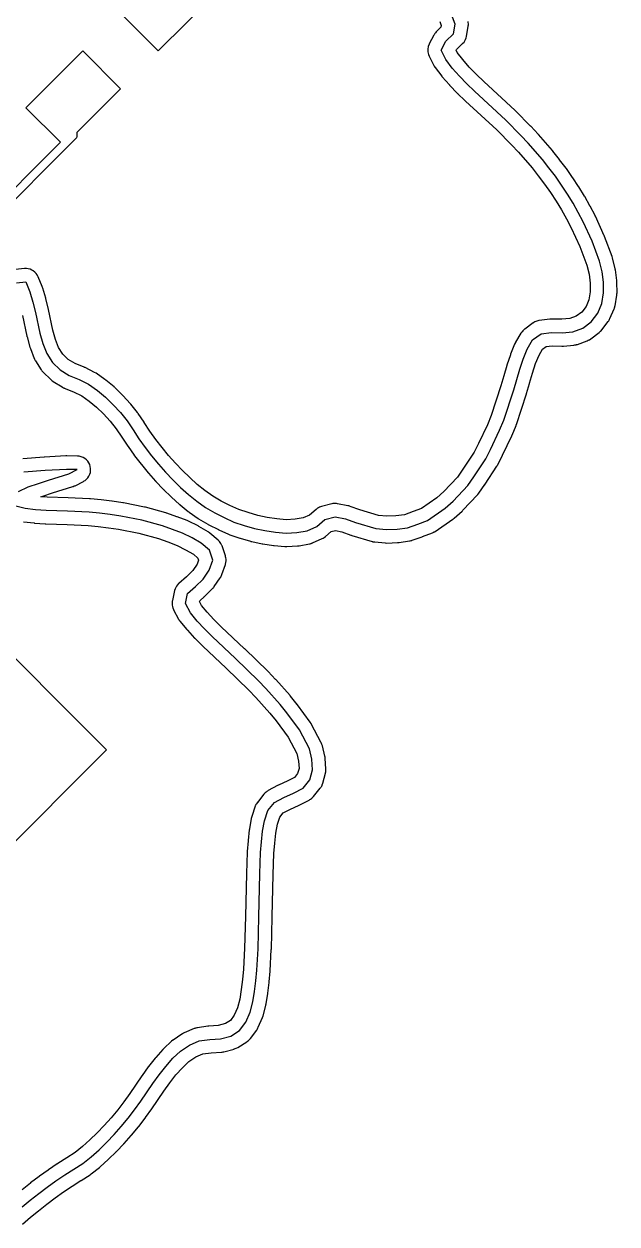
# Model space of a CAD drawing. Header units: millimetres. Extents: x -0.2 to 50.1, y -0.2 to 50.2.
# Drawn here: x 39.02 to 50.11, y 7.04 to 29.47 of the extents above; entities that cross this region are included whole.
import ezdxf

# ---------------------------------------------------------------- set-up
doc = ezdxf.new("R2010")
doc.units = ezdxf.units.MM

msp = doc.modelspace()

# ---------------------------------------------------------------- linework, layer by layer
at = {"layer": '16_copper'}
msp.add_lwpolyline([(40.82, 29.677), (41.527, 28.97), (42.588, 30.031)], dxfattribs=at)
for points in [[(46.793, 29.519), (46.819, 29.447), (46.813, 29.412), (46.729, 29.331), (46.726, 29.328), (46.723, 29.325, 0.039559), (46.698, 29.295), (46.685, 29.274), (46.681, 29.268), (46.681, 29.267), (46.68, 29.266), (46.594, 29.101), (46.594, 29.099), (46.592, 29.097, 0.200307), (46.58, 28.904), (46.593, 28.873), (46.683, 28.696), (46.686, 28.691), (46.688, 28.687), (46.699, 28.67), (46.703, 28.662), (46.705, 28.66), (46.706, 28.658), (46.827, 28.499), (46.832, 28.493), (46.839, 28.484), (46.972, 28.334), (46.975, 28.331), (46.979, 28.326), (47.118, 28.182), (47.121, 28.18), (47.123, 28.177), (47.266, 28.038), (47.269, 28.036), (47.272, 28.033), (47.856, 27.495), (48.13, 27.217), (48.262, 27.078), (48.517, 26.785), (48.634, 26.634), (48.752, 26.48), (48.861, 26.323), (48.967, 26.162), (49.067, 26), (49.161, 25.832), (49.25, 25.665), (49.409, 25.316), (49.542, 24.964), (49.582, 24.797), (49.605, 24.629), (49.606, 24.468), (49.581, 24.321), (49.526, 24.193), (49.445, 24.087), (49.344, 24.011), (49.223, 23.967), (49.073, 23.954), (48.888, 23.959), (48.885, 23.959), (48.881, 23.959), (48.854, 23.957), (48.849, 23.957), (48.848, 23.957), (48.847, 23.957), (48.651, 23.93), (48.647, 23.929), (48.642, 23.929, 0.079244), (48.568, 23.904), (48.549, 23.892), (48.542, 23.888), (48.541, 23.887), (48.539, 23.886), (48.379, 23.771), (48.368, 23.761), (48.356, 23.752, 0.039559), (48.329, 23.723), (48.326, 23.719), (48.323, 23.715), (48.318, 23.707), (48.31, 23.695), (48.208, 23.524), (48.207, 23.522), (48.206, 23.521), (48.191, 23.49), (48.116, 23.305), (48.114, 23.298), (48.111, 23.289), (48.048, 23.099), (48.047, 23.094), (48.045, 23.089), (47.991, 22.898), (47.936, 22.712), (47.754, 22.154), (47.683, 21.984), (47.517, 21.631), (47.434, 21.469), (47.223, 21.15), (47.122, 21.004), (46.867, 20.734), (46.739, 20.619), (46.447, 20.419), (46.292, 20.36), (46.129, 20.302), (45.971, 20.278), (45.802, 20.273), (45.645, 20.287), (45.294, 20.39), (45.117, 20.458), (45.112, 20.46), (45.107, 20.461), (45.088, 20.467), (45.079, 20.469), (45.077, 20.469), (45.074, 20.47), (44.879, 20.507), (44.861, 20.509), (44.843, 20.512, 0.039559), (44.804, 20.51), (44.802, 20.51), (44.8, 20.51), (44.791, 20.508), (44.77, 20.504), (44.58, 20.456), (44.579, 20.455), (44.577, 20.455, 0.079244), (44.505, 20.423), (44.478, 20.402), (44.355, 20.296), (44.237, 20.243), (44.087, 20.216), (43.921, 20.208), (43.746, 20.222), (43.564, 20.25), (43.386, 20.287), (43.209, 20.341), (43.034, 20.398), (42.868, 20.474), (42.702, 20.554), (42.548, 20.649), (42.397, 20.752), (42.256, 20.868), (42.115, 20.995), (41.979, 21.128), (41.847, 21.266), (41.72, 21.41), (41.598, 21.557), (41.481, 21.707), (41.372, 21.862), (41.266, 22.025), (41.264, 22.027), (41.262, 22.03), (41.15, 22.195), (41.145, 22.201), (41.139, 22.209), (41.015, 22.366), (41.01, 22.371), (41.004, 22.378), (40.87, 22.526), (40.865, 22.531), (40.859, 22.538), (40.715, 22.677), (40.709, 22.682), (40.702, 22.689), (40.549, 22.817), (40.541, 22.823), (40.53, 22.831), (40.366, 22.945), (40.366, 22.945), (40.366, 22.945), (40.336, 22.962), (40.158, 23.052), (40.15, 23.056), (40.138, 23.061), (39.972, 23.127), (39.844, 23.205), (39.743, 23.304), (39.664, 23.428), (39.604, 23.579), (39.556, 23.751), (39.475, 24.135), (39.474, 24.138), (39.473, 24.142), (39.426, 24.336), (39.424, 24.341), (39.423, 24.348), (39.366, 24.539), (39.363, 24.548), (39.356, 24.566), (39.279, 24.75), (39.278, 24.751), (39.277, 24.753, 0.284061), (39.061, 24.902), (39.027, 24.901), (38.855, 24.887)], [(38.986, 24.027), (39.068, 23.64), (39.07, 23.633), (39.072, 23.624), (39.126, 23.432), (39.13, 23.423), (39.135, 23.407), (39.208, 23.222), (39.211, 23.216), (39.213, 23.21), (39.221, 23.195), (39.226, 23.186), (39.228, 23.183), (39.229, 23.18), (39.336, 23.012), (39.343, 23.002), (39.35, 22.992), (39.356, 22.985), (39.36, 22.98), (39.366, 22.974), (39.373, 22.966), (39.516, 22.827), (39.524, 22.821, 0.035825), (39.552, 22.799), (39.56, 22.793), (39.73, 22.689), (39.733, 22.687), (39.737, 22.685), (39.757, 22.675), (39.765, 22.671), (39.766, 22.671), (39.768, 22.67), (39.943, 22.601), (40.096, 22.524), (40.237, 22.427), (40.374, 22.312), (40.505, 22.185), (40.628, 22.049), (40.742, 21.905), (40.848, 21.75), (40.955, 21.585), (40.958, 21.582), (40.961, 21.577), (41.076, 21.414), (41.079, 21.41), (41.083, 21.405), (41.205, 21.247), (41.208, 21.244), (41.211, 21.24), (41.339, 21.087), (41.341, 21.084), (41.344, 21.081), (41.476, 20.931), (41.479, 20.928), (41.482, 20.925), (41.62, 20.78), (41.623, 20.777), (41.627, 20.773), (41.77, 20.634), (41.773, 20.631), (41.776, 20.627), (41.925, 20.493), (41.929, 20.49), (41.934, 20.485), (42.088, 20.359), (42.096, 20.354), (42.106, 20.346), (42.271, 20.233), (42.275, 20.23), (42.281, 20.226), (42.451, 20.122), (42.459, 20.117), (42.473, 20.11), (42.652, 20.022), (42.655, 20.021), (42.658, 20.02), (42.84, 19.937), (42.85, 19.934), (42.865, 19.927), (43.055, 19.865), (43.058, 19.864), (43.06, 19.863), (43.251, 19.805), (43.26, 19.803), (43.274, 19.799), (43.469, 19.759), (43.475, 19.758), (43.483, 19.756), (43.68, 19.726), (43.687, 19.726), (43.697, 19.724), (43.896, 19.708), (43.901, 19.708), (43.929, 19.707), (44.129, 19.717), (44.135, 19.718), (44.161, 19.721), (44.356, 19.757), (44.368, 19.76), (44.381, 19.763), (44.388, 19.765), (44.394, 19.767), (44.402, 19.77), (44.413, 19.774), (44.593, 19.854), (44.593, 19.854), (44.593, 19.855), (44.609, 19.863), (44.628, 19.873), (44.628, 19.873), (44.628, 19.873), (44.655, 19.894), (44.761, 19.986), (44.84, 20.006), (44.959, 19.983), (45.125, 19.92), (45.133, 19.917), (45.144, 19.914), (45.527, 19.801), (45.534, 19.799), (45.541, 19.797), (45.556, 19.795), (45.566, 19.793), (45.57, 19.792), (45.575, 19.792), (45.771, 19.773), (45.779, 19.773), (45.803, 19.772), (46.003, 19.779), (46.012, 19.78), (46.032, 19.782), (46.227, 19.812), (46.233, 19.813), (46.24, 19.814), (46.256, 19.818), (46.266, 19.821), (46.269, 19.822), (46.273, 19.823), (46.461, 19.889), (46.464, 19.891), (46.467, 19.892), (46.654, 19.963), (46.665, 19.968), (46.676, 19.973), (46.683, 19.977), (46.689, 19.98), (46.696, 19.984), (46.706, 19.99), (47.035, 20.216), (47.039, 20.219), (47.061, 20.236), (47.209, 20.37), (47.215, 20.376), (47.224, 20.384), (47.498, 20.674), (47.499, 20.676), (47.5, 20.677), (47.522, 20.703), (47.636, 20.867), (47.637, 20.869), (47.639, 20.872), (47.859, 21.206), (47.864, 21.214), (47.873, 21.23), (47.964, 21.408), (47.965, 21.411), (47.967, 21.415), (48.138, 21.777), (48.139, 21.781), (48.142, 21.787), (48.219, 21.971), (48.221, 21.979), (48.226, 21.99), (48.412, 22.56), (48.413, 22.562), (48.414, 22.566), (48.471, 22.757), (48.471, 22.759), (48.472, 22.761), (48.525, 22.948), (48.583, 23.125), (48.648, 23.285), (48.713, 23.395), (48.78, 23.443), (48.894, 23.459), (49.073, 23.453), (49.083, 23.454), (49.102, 23.454), (49.3, 23.471), (49.315, 23.474), (49.331, 23.476), (49.335, 23.477), (49.339, 23.478), (49.348, 23.481), (49.364, 23.486), (49.55, 23.554), (49.568, 23.562), (49.585, 23.57), (49.586, 23.57), (49.586, 23.57), (49.59, 23.573), (49.614, 23.589), (49.773, 23.708), (49.787, 23.719), (49.8, 23.731), (49.801, 23.733), (49.803, 23.734), (49.808, 23.741), (49.823, 23.757), (49.943, 23.915), (49.95, 23.927), (49.958, 23.937), (49.961, 23.944), (49.964, 23.949), (49.968, 23.957), (49.973, 23.968), (50.052, 24.151), (50.057, 24.164), (50.061, 24.176), (50.063, 24.183), (50.065, 24.189), (50.066, 24.197), (50.069, 24.209), (50.102, 24.406), (50.103, 24.41), (50.104, 24.414), (50.105, 24.437), (50.106, 24.445), (50.106, 24.447), (50.106, 24.448), (50.105, 24.647), (50.105, 24.652), (50.103, 24.68), (50.076, 24.877), (50.074, 24.887), (50.071, 24.902), (50.024, 25.097), (50.021, 25.105), (50.015, 25.126), (49.874, 25.5), (49.871, 25.507), (49.868, 25.516), (49.701, 25.88), (49.698, 25.885), (49.695, 25.893), (49.601, 26.069), (49.6, 26.071), (49.598, 26.074), (49.501, 26.248), (49.498, 26.252), (49.496, 26.258), (49.391, 26.428), (49.389, 26.43), (49.387, 26.434), (49.277, 26.601), (49.275, 26.603), (49.273, 26.606), (49.159, 26.77), (49.156, 26.774), (49.152, 26.779), (49.031, 26.938), (49.03, 26.938), (49.03, 26.939), (48.908, 27.097), (48.903, 27.102), (48.899, 27.108), (48.636, 27.41), (48.633, 27.413), (48.629, 27.417), (48.492, 27.563), (48.49, 27.564), (48.488, 27.567), (48.207, 27.851), (48.203, 27.855), (48.199, 27.859), (47.613, 28.398), (47.475, 28.533), (47.342, 28.67), (47.22, 28.808), (47.119, 28.942), (47.097, 28.984), (47.105, 28.999), (47.219, 29.109), (47.222, 29.112), (47.225, 29.114, 0.119177), (47.285, 29.215), (47.29, 29.239), (47.292, 29.246), (47.292, 29.247), (47.293, 29.248), (47.322, 29.429), (47.323, 29.435), (47.324, 29.441, 0.079241), (47.321, 29.519)], [(38.356, 25.708), (39.99, 27.342), (39.995, 27.349), (40.001, 27.356, 0.087651), (40.011, 27.38), (40.011, 27.387), (40.012, 27.396), (40.012, 27.455), (40.82, 28.263), (40.113, 28.97), (39.052, 27.909), (39.697, 27.265), (38.226, 25.794)], [(38.988, 7.043), (39.138, 7.169), (39.29, 7.292), (39.444, 7.413), (39.599, 7.531), (39.756, 7.644), (39.914, 7.751), (40.08, 7.854), (40.081, 7.855), (40.083, 7.856), (40.251, 7.964), (40.259, 7.969), (40.271, 7.978), (40.428, 8.102), (40.433, 8.106), (40.44, 8.112), (40.589, 8.246), (40.592, 8.249), (40.597, 8.253), (40.739, 8.393), (40.742, 8.396), (40.745, 8.399), (40.883, 8.544), (40.885, 8.547), (40.888, 8.55), (41.021, 8.699), (41.024, 8.702), (41.027, 8.705), (41.155, 8.859), (41.157, 8.862), (41.161, 8.866), (41.283, 9.024), (41.285, 9.027), (41.288, 9.031), (41.405, 9.193), (41.407, 9.196), (41.409, 9.199), (41.631, 9.527), (41.743, 9.682), (41.858, 9.83), (41.978, 9.965), (42.101, 10.08), (42.229, 10.167), (42.359, 10.221), (42.517, 10.243), (42.708, 10.257), (42.714, 10.258), (42.719, 10.258), (42.738, 10.261), (42.747, 10.263), (42.75, 10.264), (42.753, 10.264), (42.945, 10.314), (42.947, 10.315), (42.949, 10.315, 0.03956), (42.986, 10.329), (43.016, 10.345), (43.182, 10.45), (43.189, 10.455), (43.197, 10.459, 0.039558), (43.226, 10.485), (43.235, 10.495), (43.241, 10.502), (43.244, 10.506), (43.249, 10.511), (43.367, 10.668), (43.374, 10.679), (43.381, 10.69), (43.385, 10.697), (43.388, 10.702), (43.391, 10.71), (43.397, 10.72), (43.475, 10.903), (43.475, 10.904), (43.475, 10.904), (43.486, 10.937), (43.538, 11.13), (43.539, 11.14), (43.543, 11.156), (43.574, 11.353), (43.574, 11.356), (43.575, 11.36), (43.6, 11.558), (43.6, 11.563), (43.601, 11.569), (43.618, 11.768), (43.618, 11.771), (43.618, 11.774), (43.641, 12.173), (43.641, 12.177), (43.642, 12.181), (43.658, 12.781), (43.658, 12.781), (43.658, 12.782), (43.675, 13.579), (43.691, 13.971), (43.706, 14.163), (43.725, 14.35), (43.755, 14.518), (43.799, 14.648), (43.863, 14.728), (43.985, 14.794), (44.159, 14.871), (44.164, 14.874), (44.172, 14.877), (44.349, 14.968), (44.361, 14.976), (44.374, 14.983, 0.039559), (44.405, 15.008), (44.409, 15.012), (44.412, 15.015), (44.418, 15.022), (44.428, 15.033), (44.555, 15.188), (44.564, 15.201), (44.573, 15.213, 0.039559), (44.591, 15.248), (44.592, 15.253), (44.594, 15.256), (44.597, 15.265), (44.602, 15.281), (44.653, 15.47), (44.653, 15.473), (44.654, 15.476, 0.039558), (44.66, 15.515), (44.661, 15.545), (44.661, 15.548, 0.000651), (44.661, 15.549), (44.649, 15.744), (44.649, 15.75), (44.649, 15.756), (44.645, 15.774), (44.644, 15.783), (44.643, 15.786), (44.643, 15.79), (44.595, 15.984), (44.591, 15.996), (44.587, 16.009), (44.584, 16.016), (44.582, 16.021), (44.578, 16.029), (44.573, 16.04), (44.387, 16.394), (44.387, 16.395), (44.386, 16.397), (44.368, 16.426), (44.131, 16.748), (44.128, 16.752), (44.125, 16.756), (44, 16.912), (43.996, 16.917), (43.991, 16.924), (43.723, 17.22), (43.721, 17.222), (43.72, 17.224), (43.583, 17.369), (43.579, 17.373), (43.574, 17.378), (43.143, 17.795), (43.142, 17.796), (43.141, 17.797), (42.706, 18.206), (42.569, 18.341), (42.442, 18.477), (42.337, 18.606), (42.298, 18.678), (42.302, 18.694), (42.391, 18.772), (42.394, 18.776), (42.4, 18.781), (42.542, 18.92), (42.547, 18.926), (42.552, 18.93), (42.562, 18.943), (42.568, 18.95), (42.57, 18.953), (42.573, 18.957), (42.687, 19.121), (42.695, 19.136), (42.704, 19.151), (42.705, 19.153), (42.706, 19.155), (42.71, 19.164), (42.718, 19.183), (42.781, 19.371), (42.783, 19.376), (42.785, 19.38, 0.119175), (42.79, 19.498), (42.785, 19.517), (42.783, 19.526), (42.782, 19.528), (42.782, 19.531), (42.719, 19.717), (42.715, 19.727), (42.711, 19.738, 0.104252), (42.651, 19.821), (42.644, 19.828), (42.492, 19.957), (42.488, 19.96), (42.485, 19.963), (42.467, 19.975), (42.46, 19.981), (42.458, 19.981), (42.457, 19.983), (42.285, 20.084), (42.278, 20.087), (42.27, 20.092), (42.091, 20.181), (42.082, 20.185), (42.068, 20.191), (41.881, 20.262), (41.878, 20.262), (41.875, 20.264), (41.687, 20.33), (41.68, 20.332), (41.67, 20.335), (41.285, 20.441), (41.277, 20.442), (41.267, 20.445), (40.875, 20.522), (40.869, 20.523), (40.862, 20.524), (40.665, 20.553), (40.662, 20.553), (40.659, 20.554), (40.461, 20.578), (40.458, 20.578), (40.456, 20.579), (40.257, 20.599), (40.251, 20.599), (40.242, 20.6), (39.843, 20.618), (39.841, 20.618), (39.839, 20.618), (39.446, 20.629), (39.332, 20.638), (39.365, 20.65), (39.55, 20.712), (39.929, 20.827), (39.934, 20.829), (39.938, 20.83), (39.957, 20.839), (39.966, 20.842), (39.968, 20.843), (39.97, 20.844), (40.126, 20.923), (40.141, 20.932), (40.157, 20.942, 0.674031), (40.05, 21.393), (40.049, 21.393), (40.047, 21.393), (40.039, 21.394), (40.016, 21.396), (39.817, 21.399), (39.809, 21.399), (39.798, 21.399), (39.399, 21.375), (39.398, 21.375), (39.396, 21.375), (38.997, 21.347)], [(39.006, 20.17), (39.204, 20.147), (39.209, 20.147), (39.214, 20.146), (39.413, 20.13), (39.418, 20.13), (39.425, 20.13), (39.823, 20.118), (40.213, 20.101), (40.402, 20.082), (40.596, 20.058), (40.784, 20.031), (41.161, 19.956), (41.529, 19.855), (41.707, 19.793), (41.88, 19.728), (42.039, 19.648), (42.184, 19.563), (42.267, 19.492), (42.281, 19.451), (42.255, 19.377), (42.175, 19.261), (42.055, 19.143), (41.91, 19.015), (41.909, 19.014), (41.908, 19.013, 0.119174), (41.842, 18.916), (41.832, 18.883), (41.79, 18.697), (41.788, 18.684), (41.786, 18.672, 0.119174), (41.799, 18.555), (41.803, 18.548), (41.805, 18.542), (41.809, 18.535), (41.813, 18.524), (41.907, 18.349), (41.911, 18.343), (41.914, 18.337), (41.923, 18.324), (41.928, 18.316), (41.931, 18.313), (41.933, 18.309), (42.059, 18.154), (42.065, 18.149), (42.071, 18.141), (42.207, 17.995), (42.211, 17.992), (42.215, 17.988), (42.357, 17.848), (42.359, 17.846), (42.361, 17.844), (42.797, 17.434), (43.222, 17.023), (43.353, 16.883), (43.615, 16.594), (43.731, 16.448), (43.954, 16.145), (44.117, 15.835), (44.152, 15.693), (44.159, 15.56), (44.133, 15.462), (44.074, 15.389), (43.949, 15.325), (43.774, 15.247), (43.766, 15.243), (43.756, 15.239), (43.581, 15.144), (43.57, 15.137), (43.558, 15.13, 0.03956), (43.527, 15.105), (43.523, 15.1), (43.519, 15.097), (43.513, 15.09), (43.504, 15.08), (43.381, 14.925), (43.378, 14.92), (43.374, 14.916, 0.039558), (43.354, 14.882), (43.347, 14.866), (43.342, 14.857), (43.342, 14.854), (43.34, 14.851), (43.276, 14.662), (43.275, 14.66), (43.274, 14.658), (43.266, 14.625), (43.231, 14.428), (43.23, 14.42), (43.228, 14.409), (43.208, 14.21), (43.208, 14.208), (43.208, 14.205), (43.192, 14.006), (43.192, 14.002), (43.192, 13.996), (43.176, 13.597), (43.176, 13.595), (43.176, 13.592), (43.158, 12.794), (43.142, 12.198), (43.119, 11.807), (43.103, 11.616), (43.079, 11.426), (43.051, 11.245), (43.008, 11.082), (42.949, 10.944), (42.876, 10.848), (42.782, 10.788), (42.649, 10.754), (42.472, 10.741), (42.465, 10.74), (42.456, 10.739), (42.258, 10.711), (42.245, 10.708), (42.23, 10.706), (42.225, 10.704), (42.22, 10.703), (42.211, 10.699), (42.198, 10.695), (42.014, 10.619), (42.006, 10.615), (41.998, 10.612), (41.987, 10.605), (41.979, 10.601), (41.974, 10.598), (41.968, 10.594), (41.804, 10.482), (41.802, 10.481), (41.801, 10.48), (41.774, 10.459), (41.628, 10.323), (41.622, 10.316), (41.611, 10.305), (41.479, 10.156), (41.475, 10.15), (41.469, 10.144), (41.346, 9.986), (41.344, 9.983), (41.34, 9.979), (41.223, 9.816), (41.222, 9.814), (41.219, 9.81), (40.997, 9.483), (40.885, 9.327), (40.768, 9.176), (40.646, 9.029), (40.518, 8.886), (40.386, 8.747), (40.25, 8.614), (40.112, 8.489), (39.971, 8.378), (39.814, 8.278), (39.646, 8.173), (39.642, 8.171), (39.638, 8.168), (39.472, 8.055), (39.47, 8.053), (39.467, 8.051), (39.304, 7.935), (39.302, 7.933), (39.3, 7.931), (39.14, 7.811), (39.139, 7.809), (39.136, 7.808), (38.979, 7.684)]]:
    msp.add_lwpolyline(points, format="xyb", dxfattribs=at)
msp.add_lwpolyline([(38.409, 8.343, 0.767328), (38.454, 9.025), (38.416, 9.035), (38.416, 13.947), (38.509, 13.854), (40.56, 15.905), (38.085, 18.38), (36.034, 16.329), (38.264, 14.099), (38.264, 9.035), (38.226, 9.025, 0.876977), (38.363, 8.337)], format="xyb", close=True, dxfattribs=at)
at = {"layer": '1_copper'}
for points in [[(46.793, 29.519), (46.819, 29.447), (46.813, 29.412), (46.729, 29.331), (46.726, 29.328), (46.723, 29.325, 0.039559), (46.698, 29.295), (46.685, 29.274), (46.681, 29.268), (46.681, 29.267), (46.68, 29.266), (46.594, 29.101), (46.594, 29.099), (46.592, 29.097, 0.200307), (46.58, 28.904), (46.593, 28.873), (46.683, 28.696), (46.686, 28.691), (46.688, 28.687), (46.699, 28.67), (46.703, 28.662), (46.705, 28.66), (46.706, 28.658), (46.827, 28.499), (46.832, 28.493), (46.839, 28.484), (46.972, 28.334), (46.975, 28.331), (46.979, 28.326), (47.118, 28.182), (47.121, 28.18), (47.123, 28.177), (47.266, 28.038), (47.269, 28.036), (47.272, 28.033), (47.856, 27.495), (48.13, 27.217), (48.262, 27.078), (48.517, 26.785), (48.634, 26.634), (48.752, 26.48), (48.861, 26.323), (48.967, 26.162), (49.067, 26), (49.161, 25.832), (49.25, 25.665), (49.409, 25.316), (49.542, 24.964), (49.582, 24.797), (49.605, 24.629), (49.606, 24.468), (49.581, 24.321), (49.526, 24.193), (49.445, 24.087), (49.344, 24.011), (49.223, 23.967), (49.073, 23.954), (48.888, 23.959), (48.885, 23.959), (48.881, 23.959), (48.854, 23.957), (48.849, 23.957), (48.848, 23.957), (48.847, 23.957), (48.651, 23.93), (48.647, 23.929), (48.642, 23.929, 0.079244), (48.568, 23.904), (48.549, 23.892), (48.542, 23.888), (48.541, 23.887), (48.539, 23.886), (48.379, 23.771), (48.368, 23.761), (48.356, 23.752, 0.039559), (48.329, 23.723), (48.326, 23.719), (48.323, 23.715), (48.318, 23.707), (48.31, 23.695), (48.208, 23.524), (48.207, 23.522), (48.206, 23.521), (48.191, 23.49), (48.116, 23.305), (48.114, 23.298), (48.111, 23.289), (48.048, 23.099), (48.047, 23.094), (48.045, 23.089), (47.991, 22.898), (47.936, 22.712), (47.754, 22.154), (47.683, 21.984), (47.517, 21.631), (47.434, 21.469), (47.223, 21.15), (47.122, 21.004), (46.867, 20.734), (46.739, 20.619), (46.447, 20.419), (46.292, 20.36), (46.129, 20.302), (45.971, 20.278), (45.802, 20.273), (45.645, 20.287), (45.294, 20.39), (45.117, 20.458), (45.112, 20.46), (45.107, 20.461), (45.088, 20.467), (45.079, 20.469), (45.077, 20.469), (45.074, 20.47), (44.879, 20.507), (44.861, 20.509), (44.843, 20.512, 0.039559), (44.804, 20.51), (44.802, 20.51), (44.8, 20.51), (44.791, 20.508), (44.77, 20.504), (44.58, 20.456), (44.579, 20.455), (44.577, 20.455, 0.079244), (44.505, 20.423), (44.478, 20.402), (44.355, 20.296), (44.237, 20.243), (44.087, 20.216), (43.921, 20.208), (43.746, 20.222), (43.564, 20.25), (43.386, 20.287), (43.209, 20.341), (43.034, 20.398), (42.868, 20.474), (42.702, 20.554), (42.548, 20.649), (42.397, 20.752), (42.256, 20.868), (42.115, 20.995), (41.979, 21.128), (41.847, 21.266), (41.72, 21.41), (41.598, 21.557), (41.481, 21.707), (41.372, 21.862), (41.266, 22.025), (41.264, 22.027), (41.262, 22.03), (41.15, 22.195), (41.145, 22.201), (41.139, 22.209), (41.015, 22.366), (41.01, 22.371), (41.004, 22.378), (40.87, 22.526), (40.865, 22.531), (40.859, 22.538), (40.715, 22.677), (40.709, 22.682), (40.702, 22.689), (40.549, 22.817), (40.541, 22.823), (40.53, 22.831), (40.366, 22.945), (40.366, 22.945), (40.366, 22.945), (40.336, 22.962), (40.158, 23.052), (40.15, 23.056), (40.138, 23.061), (39.972, 23.127), (39.844, 23.205), (39.743, 23.304), (39.664, 23.428), (39.604, 23.579), (39.556, 23.751), (39.475, 24.135), (39.474, 24.138), (39.473, 24.142), (39.426, 24.336), (39.424, 24.341), (39.423, 24.348), (39.366, 24.539), (39.363, 24.548), (39.356, 24.566), (39.279, 24.75), (39.278, 24.751), (39.277, 24.753, 0.284061), (39.061, 24.902), (39.027, 24.901), (38.855, 24.887)], [(38.986, 24.027), (39.068, 23.64), (39.07, 23.633), (39.072, 23.624), (39.126, 23.432), (39.13, 23.423), (39.135, 23.407), (39.208, 23.222), (39.211, 23.216), (39.213, 23.21), (39.221, 23.195), (39.226, 23.186), (39.228, 23.183), (39.229, 23.18), (39.336, 23.012), (39.343, 23.002), (39.35, 22.992), (39.356, 22.985), (39.36, 22.98), (39.366, 22.974), (39.373, 22.966), (39.516, 22.827), (39.524, 22.821, 0.035825), (39.552, 22.799), (39.56, 22.793), (39.73, 22.689), (39.733, 22.687), (39.737, 22.685), (39.757, 22.675), (39.765, 22.671), (39.766, 22.671), (39.768, 22.67), (39.943, 22.601), (40.096, 22.524), (40.237, 22.427), (40.374, 22.312), (40.505, 22.185), (40.628, 22.049), (40.742, 21.905), (40.848, 21.75), (40.955, 21.585), (40.958, 21.582), (40.961, 21.577), (41.076, 21.414), (41.079, 21.41), (41.083, 21.405), (41.205, 21.247), (41.208, 21.244), (41.211, 21.24), (41.339, 21.087), (41.341, 21.084), (41.344, 21.081), (41.476, 20.931), (41.479, 20.928), (41.482, 20.925), (41.62, 20.78), (41.623, 20.777), (41.627, 20.773), (41.77, 20.634), (41.773, 20.631), (41.776, 20.627), (41.925, 20.493), (41.929, 20.49), (41.934, 20.485), (42.088, 20.359), (42.096, 20.354), (42.106, 20.346), (42.271, 20.233), (42.275, 20.23), (42.281, 20.226), (42.451, 20.122), (42.459, 20.117), (42.473, 20.11), (42.652, 20.022), (42.655, 20.021), (42.658, 20.02), (42.84, 19.937), (42.85, 19.934), (42.865, 19.927), (43.055, 19.865), (43.058, 19.864), (43.06, 19.863), (43.251, 19.805), (43.26, 19.803), (43.274, 19.799), (43.469, 19.759), (43.475, 19.758), (43.483, 19.756), (43.68, 19.726), (43.687, 19.726), (43.697, 19.724), (43.896, 19.708), (43.901, 19.708), (43.929, 19.707), (44.129, 19.717), (44.135, 19.718), (44.161, 19.721), (44.356, 19.757), (44.368, 19.76), (44.381, 19.763), (44.388, 19.765), (44.394, 19.767), (44.402, 19.77), (44.413, 19.774), (44.593, 19.854), (44.593, 19.854), (44.593, 19.855), (44.609, 19.863), (44.628, 19.873), (44.628, 19.873), (44.628, 19.873), (44.655, 19.894), (44.761, 19.986), (44.84, 20.006), (44.959, 19.983), (45.125, 19.92), (45.133, 19.917), (45.144, 19.914), (45.527, 19.801), (45.534, 19.799), (45.541, 19.797), (45.556, 19.795), (45.566, 19.793), (45.57, 19.792), (45.575, 19.792), (45.771, 19.773), (45.779, 19.773), (45.803, 19.772), (46.003, 19.779), (46.012, 19.78), (46.032, 19.782), (46.227, 19.812), (46.233, 19.813), (46.24, 19.814), (46.256, 19.818), (46.266, 19.821), (46.269, 19.822), (46.273, 19.823), (46.461, 19.889), (46.464, 19.891), (46.467, 19.892), (46.654, 19.963), (46.665, 19.968), (46.676, 19.973), (46.683, 19.977), (46.689, 19.98), (46.696, 19.984), (46.706, 19.99), (47.035, 20.216), (47.039, 20.219), (47.061, 20.236), (47.209, 20.37), (47.215, 20.376), (47.224, 20.384), (47.498, 20.674), (47.499, 20.676), (47.5, 20.677), (47.522, 20.703), (47.636, 20.867), (47.637, 20.869), (47.639, 20.872), (47.859, 21.206), (47.864, 21.214), (47.873, 21.23), (47.964, 21.408), (47.965, 21.411), (47.967, 21.415), (48.138, 21.777), (48.139, 21.781), (48.142, 21.787), (48.219, 21.971), (48.221, 21.979), (48.226, 21.99), (48.412, 22.56), (48.413, 22.562), (48.414, 22.566), (48.471, 22.757), (48.471, 22.759), (48.472, 22.761), (48.525, 22.948), (48.583, 23.125), (48.648, 23.285), (48.713, 23.395), (48.78, 23.443), (48.894, 23.459), (49.073, 23.453), (49.083, 23.454), (49.102, 23.454), (49.3, 23.471), (49.315, 23.474), (49.331, 23.476), (49.335, 23.477), (49.339, 23.478), (49.348, 23.481), (49.364, 23.486), (49.55, 23.554), (49.568, 23.562), (49.585, 23.57), (49.586, 23.57), (49.586, 23.57), (49.59, 23.573), (49.614, 23.589), (49.773, 23.708), (49.787, 23.719), (49.8, 23.731), (49.801, 23.733), (49.803, 23.734), (49.808, 23.741), (49.823, 23.757), (49.943, 23.915), (49.95, 23.927), (49.958, 23.937), (49.961, 23.944), (49.964, 23.949), (49.968, 23.957), (49.973, 23.968), (50.052, 24.151), (50.057, 24.164), (50.061, 24.176), (50.063, 24.183), (50.065, 24.189), (50.066, 24.197), (50.069, 24.209), (50.102, 24.406), (50.103, 24.41), (50.104, 24.414), (50.105, 24.437), (50.106, 24.445), (50.106, 24.447), (50.106, 24.448), (50.105, 24.647), (50.105, 24.652), (50.103, 24.68), (50.076, 24.877), (50.074, 24.887), (50.071, 24.902), (50.024, 25.097), (50.021, 25.105), (50.015, 25.126), (49.874, 25.5), (49.871, 25.507), (49.868, 25.516), (49.701, 25.88), (49.698, 25.885), (49.695, 25.893), (49.601, 26.069), (49.6, 26.071), (49.598, 26.074), (49.501, 26.248), (49.498, 26.252), (49.496, 26.258), (49.391, 26.428), (49.389, 26.43), (49.387, 26.434), (49.277, 26.601), (49.275, 26.603), (49.273, 26.606), (49.159, 26.77), (49.156, 26.774), (49.152, 26.779), (49.031, 26.938), (49.03, 26.938), (49.03, 26.939), (48.908, 27.097), (48.903, 27.102), (48.899, 27.108), (48.636, 27.41), (48.633, 27.413), (48.629, 27.417), (48.492, 27.563), (48.49, 27.564), (48.488, 27.567), (48.207, 27.851), (48.203, 27.855), (48.199, 27.859), (47.613, 28.398), (47.475, 28.533), (47.342, 28.67), (47.22, 28.808), (47.119, 28.942), (47.097, 28.984), (47.105, 28.999), (47.219, 29.109), (47.222, 29.112), (47.225, 29.114, 0.119177), (47.285, 29.215), (47.29, 29.239), (47.292, 29.246), (47.292, 29.247), (47.293, 29.248), (47.322, 29.429), (47.323, 29.435), (47.324, 29.441, 0.079241), (47.321, 29.519)], [(38.988, 7.043), (39.138, 7.169), (39.29, 7.292), (39.444, 7.413), (39.599, 7.531), (39.756, 7.644), (39.914, 7.751), (40.08, 7.854), (40.081, 7.855), (40.083, 7.856), (40.251, 7.964), (40.259, 7.969), (40.271, 7.978), (40.428, 8.102), (40.433, 8.106), (40.44, 8.112), (40.589, 8.246), (40.592, 8.249), (40.597, 8.253), (40.739, 8.393), (40.742, 8.396), (40.745, 8.399), (40.883, 8.544), (40.885, 8.547), (40.888, 8.55), (41.021, 8.699), (41.024, 8.702), (41.027, 8.705), (41.155, 8.859), (41.157, 8.862), (41.161, 8.866), (41.283, 9.024), (41.285, 9.027), (41.288, 9.031), (41.405, 9.193), (41.407, 9.196), (41.409, 9.199), (41.631, 9.527), (41.743, 9.682), (41.858, 9.83), (41.978, 9.965), (42.101, 10.08), (42.229, 10.167), (42.359, 10.221), (42.517, 10.243), (42.708, 10.257), (42.714, 10.258), (42.719, 10.258), (42.738, 10.261), (42.747, 10.263), (42.75, 10.264), (42.753, 10.264), (42.945, 10.314), (42.947, 10.315), (42.949, 10.315, 0.03956), (42.986, 10.329), (43.016, 10.345), (43.182, 10.45), (43.189, 10.455), (43.197, 10.459, 0.039558), (43.226, 10.485), (43.235, 10.495), (43.241, 10.502), (43.244, 10.506), (43.249, 10.511), (43.367, 10.668), (43.374, 10.679), (43.381, 10.69), (43.385, 10.697), (43.388, 10.702), (43.391, 10.71), (43.397, 10.72), (43.475, 10.903), (43.475, 10.904), (43.475, 10.904), (43.486, 10.937), (43.538, 11.13), (43.539, 11.14), (43.543, 11.156), (43.574, 11.353), (43.574, 11.356), (43.575, 11.36), (43.6, 11.558), (43.6, 11.563), (43.601, 11.569), (43.618, 11.768), (43.618, 11.771), (43.618, 11.774), (43.641, 12.173), (43.641, 12.177), (43.642, 12.181), (43.658, 12.781), (43.658, 12.781), (43.658, 12.782), (43.675, 13.579), (43.691, 13.971), (43.706, 14.163), (43.725, 14.35), (43.755, 14.518), (43.799, 14.648), (43.863, 14.728), (43.985, 14.794), (44.159, 14.871), (44.164, 14.874), (44.172, 14.877), (44.349, 14.968), (44.361, 14.976), (44.374, 14.983, 0.039559), (44.405, 15.008), (44.409, 15.012), (44.412, 15.015), (44.418, 15.022), (44.428, 15.033), (44.555, 15.188), (44.564, 15.201), (44.573, 15.213, 0.039559), (44.591, 15.248), (44.592, 15.253), (44.594, 15.256), (44.597, 15.265), (44.602, 15.281), (44.653, 15.47), (44.653, 15.473), (44.654, 15.476, 0.039558), (44.66, 15.515), (44.661, 15.545), (44.661, 15.548, 0.000651), (44.661, 15.549), (44.649, 15.744), (44.649, 15.75), (44.649, 15.756), (44.645, 15.774), (44.644, 15.783), (44.643, 15.786), (44.643, 15.79), (44.595, 15.984), (44.591, 15.996), (44.587, 16.009), (44.584, 16.016), (44.582, 16.021), (44.578, 16.029), (44.573, 16.04), (44.387, 16.394), (44.387, 16.395), (44.386, 16.397), (44.368, 16.426), (44.131, 16.748), (44.128, 16.752), (44.125, 16.756), (44, 16.912), (43.996, 16.917), (43.991, 16.924), (43.723, 17.22), (43.721, 17.222), (43.72, 17.224), (43.583, 17.369), (43.579, 17.373), (43.574, 17.378), (43.143, 17.795), (43.142, 17.796), (43.141, 17.797), (42.706, 18.206), (42.569, 18.341), (42.442, 18.477), (42.337, 18.606), (42.298, 18.678), (42.302, 18.694), (42.391, 18.772), (42.394, 18.776), (42.4, 18.781), (42.542, 18.92), (42.547, 18.926), (42.552, 18.93), (42.562, 18.943), (42.568, 18.95), (42.57, 18.953), (42.573, 18.957), (42.687, 19.121), (42.695, 19.136), (42.704, 19.151), (42.705, 19.153), (42.706, 19.155), (42.71, 19.164), (42.718, 19.183), (42.781, 19.371), (42.783, 19.376), (42.785, 19.38, 0.119175), (42.79, 19.498), (42.785, 19.517), (42.783, 19.526), (42.782, 19.528), (42.782, 19.531), (42.719, 19.717), (42.715, 19.727), (42.711, 19.738, 0.104252), (42.651, 19.821), (42.644, 19.828), (42.492, 19.957), (42.488, 19.96), (42.485, 19.963), (42.467, 19.975), (42.46, 19.981), (42.458, 19.981), (42.457, 19.983), (42.285, 20.084), (42.278, 20.087), (42.27, 20.092), (42.091, 20.181), (42.082, 20.185), (42.068, 20.191), (41.881, 20.262), (41.878, 20.262), (41.875, 20.264), (41.687, 20.33), (41.68, 20.332), (41.67, 20.335), (41.285, 20.441), (41.277, 20.442), (41.267, 20.445), (40.875, 20.522), (40.869, 20.523), (40.862, 20.524), (40.665, 20.553), (40.662, 20.553), (40.659, 20.554), (40.461, 20.578), (40.458, 20.578), (40.456, 20.579), (40.257, 20.599), (40.251, 20.599), (40.242, 20.6), (39.843, 20.618), (39.841, 20.618), (39.839, 20.618), (39.446, 20.629), (39.332, 20.638), (39.365, 20.65), (39.55, 20.712), (39.929, 20.827), (39.934, 20.829), (39.938, 20.83), (39.957, 20.839), (39.966, 20.842), (39.968, 20.843), (39.97, 20.844), (40.126, 20.923), (40.141, 20.932), (40.157, 20.942, 0.674031), (40.05, 21.393), (40.049, 21.393), (40.047, 21.393), (40.039, 21.394), (40.016, 21.396), (39.817, 21.399), (39.809, 21.399), (39.798, 21.399), (39.399, 21.375), (39.398, 21.375), (39.396, 21.375), (38.997, 21.347)], [(39.006, 20.17), (39.204, 20.147), (39.209, 20.147), (39.214, 20.146), (39.413, 20.13), (39.418, 20.13), (39.425, 20.13), (39.823, 20.118), (40.213, 20.101), (40.402, 20.082), (40.596, 20.058), (40.784, 20.031), (41.161, 19.956), (41.529, 19.855), (41.707, 19.793), (41.88, 19.728), (42.039, 19.648), (42.184, 19.563), (42.267, 19.492), (42.281, 19.451), (42.255, 19.377), (42.175, 19.261), (42.055, 19.143), (41.91, 19.015), (41.909, 19.014), (41.908, 19.013, 0.119174), (41.842, 18.916), (41.832, 18.883), (41.79, 18.697), (41.788, 18.684), (41.786, 18.672, 0.119174), (41.799, 18.555), (41.803, 18.548), (41.805, 18.542), (41.809, 18.535), (41.813, 18.524), (41.907, 18.349), (41.911, 18.343), (41.914, 18.337), (41.923, 18.324), (41.928, 18.316), (41.931, 18.313), (41.933, 18.309), (42.059, 18.154), (42.065, 18.149), (42.071, 18.141), (42.207, 17.995), (42.211, 17.992), (42.215, 17.988), (42.357, 17.848), (42.359, 17.846), (42.361, 17.844), (42.797, 17.434), (43.222, 17.023), (43.353, 16.883), (43.615, 16.594), (43.731, 16.448), (43.954, 16.145), (44.117, 15.835), (44.152, 15.693), (44.159, 15.56), (44.133, 15.462), (44.074, 15.389), (43.949, 15.325), (43.774, 15.247), (43.766, 15.243), (43.756, 15.239), (43.581, 15.144), (43.57, 15.137), (43.558, 15.13, 0.03956), (43.527, 15.105), (43.523, 15.1), (43.519, 15.097), (43.513, 15.09), (43.504, 15.08), (43.381, 14.925), (43.378, 14.92), (43.374, 14.916, 0.039558), (43.354, 14.882), (43.347, 14.866), (43.342, 14.857), (43.342, 14.854), (43.34, 14.851), (43.276, 14.662), (43.275, 14.66), (43.274, 14.658), (43.266, 14.625), (43.231, 14.428), (43.23, 14.42), (43.228, 14.409), (43.208, 14.21), (43.208, 14.208), (43.208, 14.205), (43.192, 14.006), (43.192, 14.002), (43.192, 13.996), (43.176, 13.597), (43.176, 13.595), (43.176, 13.592), (43.158, 12.794), (43.142, 12.198), (43.119, 11.807), (43.103, 11.616), (43.079, 11.426), (43.051, 11.245), (43.008, 11.082), (42.949, 10.944), (42.876, 10.848), (42.782, 10.788), (42.649, 10.754), (42.472, 10.741), (42.465, 10.74), (42.456, 10.739), (42.258, 10.711), (42.245, 10.708), (42.23, 10.706), (42.225, 10.704), (42.22, 10.703), (42.211, 10.699), (42.198, 10.695), (42.014, 10.619), (42.006, 10.615), (41.998, 10.612), (41.987, 10.605), (41.979, 10.601), (41.974, 10.598), (41.968, 10.594), (41.804, 10.482), (41.802, 10.481), (41.801, 10.48), (41.774, 10.459), (41.628, 10.323), (41.622, 10.316), (41.611, 10.305), (41.479, 10.156), (41.475, 10.15), (41.469, 10.144), (41.346, 9.986), (41.344, 9.983), (41.34, 9.979), (41.223, 9.816), (41.222, 9.814), (41.219, 9.81), (40.997, 9.483), (40.885, 9.327), (40.768, 9.176), (40.646, 9.029), (40.518, 8.886), (40.386, 8.747), (40.25, 8.614), (40.112, 8.489), (39.971, 8.378), (39.814, 8.278), (39.646, 8.173), (39.642, 8.171), (39.638, 8.168), (39.472, 8.055), (39.47, 8.053), (39.467, 8.051), (39.304, 7.935), (39.302, 7.933), (39.3, 7.931), (39.14, 7.811), (39.139, 7.809), (39.136, 7.808), (38.979, 7.684)]]:
    msp.add_lwpolyline(points, format="xyb", dxfattribs=at)
at = {"layer": 'outline'}
for points in [[(38.877, 24.637), (39.048, 24.652), (39.126, 24.469), (39.183, 24.277), (39.23, 24.083), (39.313, 23.692), (39.367, 23.499), (39.441, 23.314), (39.547, 23.145), (39.69, 23.007), (39.86, 22.903), (40.046, 22.829), (40.224, 22.739), (40.388, 22.626), (40.541, 22.498), (40.685, 22.358), (40.819, 22.21), (40.943, 22.054), (41.056, 21.889), (41.165, 21.721), (41.28, 21.558), (41.403, 21.4), (41.531, 21.247), (41.663, 21.097), (41.801, 20.952), (41.944, 20.813), (42.092, 20.679), (42.247, 20.552), (42.412, 20.439), (42.582, 20.335), (42.761, 20.247), (42.943, 20.165), (43.133, 20.102), (43.324, 20.044), (43.52, 20.004), (43.717, 19.974), (43.917, 19.957), (44.116, 19.967), (44.311, 20.003), (44.491, 20.083), (44.642, 20.213), (44.832, 20.262), (45.028, 20.225), (45.214, 20.153), (45.598, 20.041), (45.794, 20.022), (45.994, 20.029), (46.19, 20.059), (46.378, 20.125), (46.564, 20.196), (46.894, 20.422), (47.042, 20.555), (47.316, 20.846), (47.43, 21.01), (47.651, 21.343), (47.741, 21.521), (47.911, 21.883), (47.988, 22.067), (48.174, 22.637), (48.232, 22.829), (48.286, 23.021), (48.348, 23.211), (48.423, 23.396), (48.525, 23.568), (48.685, 23.683), (48.881, 23.709), (49.08, 23.703), (49.278, 23.72), (49.464, 23.789), (49.623, 23.908), (49.744, 24.066), (49.823, 24.25), (49.856, 24.447), (49.855, 24.646), (49.828, 24.844), (49.781, 25.038), (49.64, 25.412), (49.474, 25.776), (49.38, 25.952), (49.283, 26.126), (49.178, 26.296), (49.068, 26.463), (48.954, 26.627), (48.832, 26.786), (48.71, 26.944), (48.447, 27.246), (48.31, 27.391), (48.029, 27.675), (47.441, 28.217), (47.298, 28.356), (47.159, 28.5), (47.026, 28.649), (46.906, 28.809), (46.816, 28.986), (46.902, 29.15), (47.046, 29.289), (47.076, 29.469), (47.012, 29.649)], [(38.914, 20.737), (39.096, 20.82), (39.284, 20.887), (39.474, 20.95), (39.856, 21.067), (40.012, 21.146), (39.813, 21.149), (39.414, 21.126), (39.015, 21.098)], [(38.979, 7.362), (39.134, 7.488), (39.291, 7.611), (39.45, 7.732), (39.613, 7.849), (39.778, 7.961), (39.948, 8.066), (40.116, 8.174), (40.273, 8.298), (40.422, 8.431), (40.564, 8.572), (40.702, 8.716), (40.835, 8.865), (40.963, 9.019), (41.085, 9.177), (41.202, 9.339), (41.426, 9.67), (41.543, 9.832), (41.666, 9.99), (41.798, 10.14), (41.945, 10.276), (42.109, 10.388), (42.293, 10.464), (42.491, 10.492), (42.69, 10.506), (42.882, 10.556), (43.049, 10.661), (43.167, 10.818), (43.245, 11.001), (43.296, 11.194), (43.327, 11.391), (43.352, 11.59), (43.368, 11.789), (43.392, 12.188), (43.408, 12.787), (43.426, 13.587), (43.441, 13.986), (43.457, 14.185), (43.477, 14.384), (43.512, 14.581), (43.577, 14.77), (43.7, 14.924), (43.875, 15.018), (44.057, 15.099), (44.234, 15.19), (44.361, 15.345), (44.411, 15.534), (44.4, 15.73), (44.352, 15.924), (44.166, 16.278), (43.93, 16.6), (43.805, 16.756), (43.537, 17.053), (43.4, 17.198), (42.969, 17.615), (42.533, 18.026), (42.39, 18.166), (42.253, 18.312), (42.127, 18.467), (42.034, 18.642), (42.076, 18.828), (42.225, 18.959), (42.367, 19.099), (42.481, 19.263), (42.545, 19.451), (42.482, 19.637), (42.33, 19.767), (42.158, 19.868), (41.98, 19.957), (41.793, 20.028), (41.604, 20.094), (41.219, 20.2), (40.826, 20.277), (40.629, 20.306), (40.43, 20.33), (40.232, 20.351), (39.832, 20.368), (39.433, 20.38), (39.233, 20.395), (39.035, 20.419), (38.841, 20.468)]]:
    msp.add_lwpolyline(points, dxfattribs=at)

doc.saveas('drawing.dxf')
